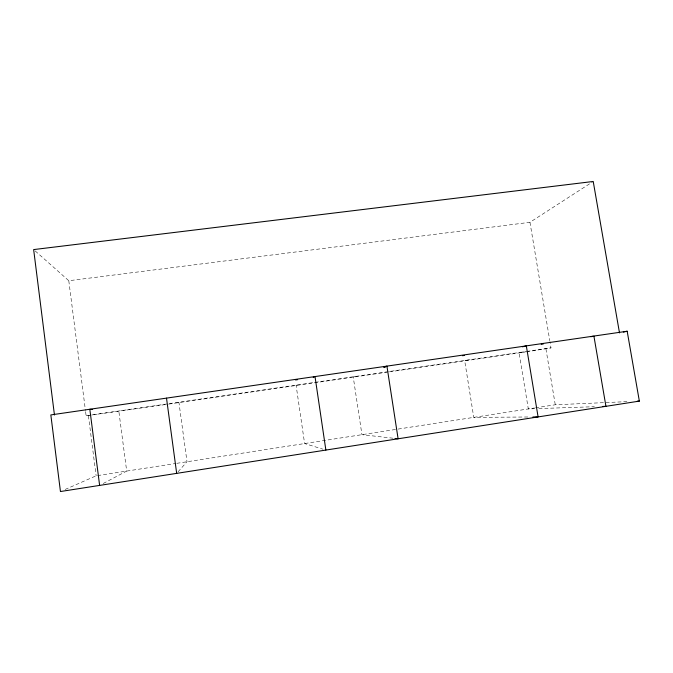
<?xml version="1.0" encoding="UTF-8"?>
<svg xmlns="http://www.w3.org/2000/svg" width="673" height="673" viewBox="0 0 673 673"><rect width="100%" height="100%" fill="white"/><g stroke="black" fill="none" stroke-linecap="round" stroke-linejoin="round"><path stroke-width="0.5" stroke-dasharray="3.37 2.52" d="M178.059 471.823L187.01 461.745L178.959 402.597L178.194 402.328M35.215 250.962L68.789 280.725L529.954 222.3L592.349 182.047M103.23 483.492L126.684 471.083L118.86 411.38L117.077 411.253M297.298 384.931L296.128 385.478L304.608 443.549L322.973 449.177M65.146 489.456L96.13 475.811L175.762 463.487M355.344 376.451L353.258 377.132L361.939 434.682L393.966 438.316M468.543 359.92L464.707 360.846L473.767 417.378L529.794 416.982M523.737 351.853L519.076 352.904L528.313 408.932L534.614 408.721M526.311 351.853L551.002 347.874L549.967 341.699M176.789 463.327L397.137 429.231M398.18 429.071L534.53 407.973M535.573 407.813L555.259 404.767L626.891 401.655M85.589 411.615L86.119 415.771L525.756 351.558M526.766 351.415L551.002 347.874M86.119 415.771L167.56 404.263M168.595 404.111L388.338 372.009M389.373 371.858L525.277 351.996M538.804 408.578L594.402 406.719M529.954 222.3L549.791 340.673M545.938 348.984L555.259 404.767M88.424 415.83L96.13 475.811M68.789 280.725L85.454 410.58"/><path stroke-width="1.01" d="M313.214 377.41L315.014 376.56L325.867 450.069M522.433 346.822L526.328 345.88L538.097 416.924L532.907 416.966M590.869 336.744L592.896 336.29M623.341 332.075L627.177 331.234L639.35 401.108L60.452 491.526L50.837 414.921L627.177 331.234M295.54 379.976L297.617 379.681M385.797 366.869L383.719 367.164L386.925 366.12L398.105 438.788L395.001 438.434M462.469 355.723L464.538 355.428M541.218 344.282L543.288 343.987M637.272 401.201L639.35 401.108M602.798 406.433L605.944 406.332L593.906 336.063M92.605 409.47L89.82 409.26L99.621 485.401M619.496 332.908L593.224 181.474L33.65 249.582L54.454 415.014M166.509 398.13L176.679 473.371"/></g></svg>
